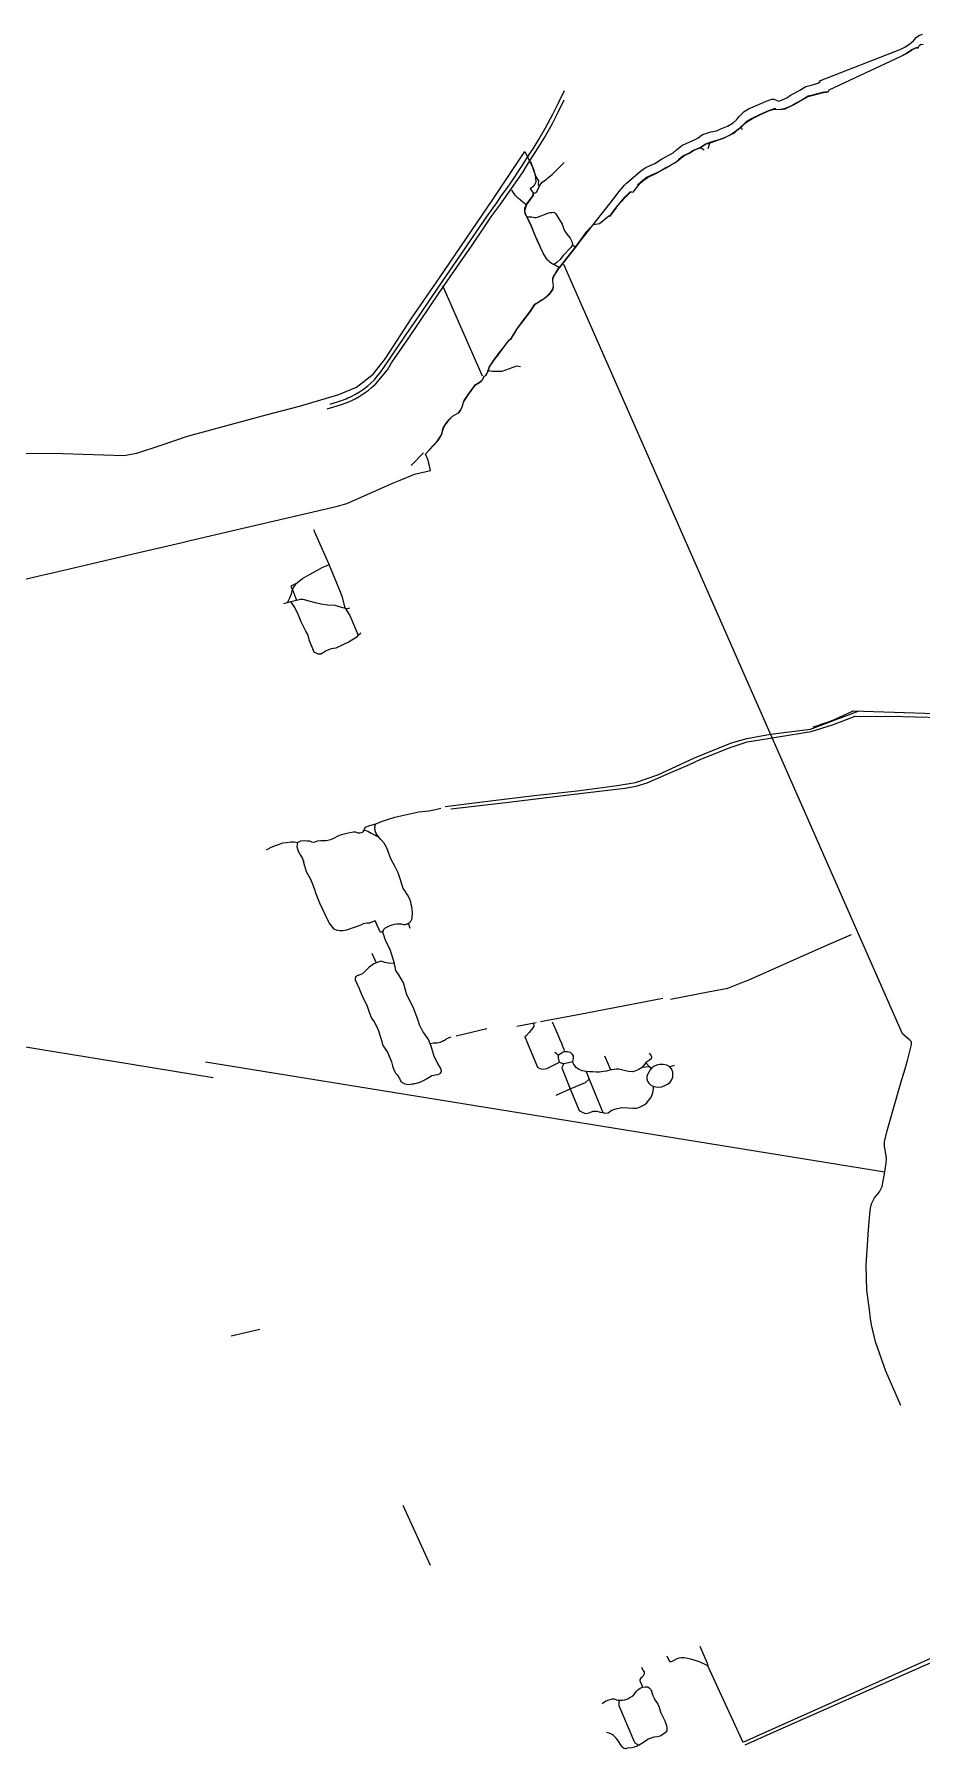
# Model space of a CAD drawing. Header units: inches. Extents: x 327545 to 344127, y 4677187 to 4689491.
# Drawn here: x 338285 to 340289, y 4685594 to 4689465 of the extents above; entities that cross this region are included whole.
import ezdxf

# ---------------------------------------------------------------- set-up
doc = ezdxf.new("R2010")
doc.units = ezdxf.units.IN
doc.header["$MEASUREMENT"] = 0
doc.layers.add('Trails', color=7, linetype='Continuous')

msp = doc.modelspace()

# ---------------------------------------------------------------- linework, layer by layer
at = {"layer": 'Trails'}
for p, q in [((339881.1699, 4689255.9305), (339881.221, 4689255.8113)), ((339881.221, 4689255.8113), (339883.5511, 4689250.3742)), ((339789.4929, 4689209.1685), (339798.4096, 4689203.9384)), ((339810.99, 4689220.5707), (339805.9737, 4689206.5447)), ((339507.142, 4688984.132), (339507.1514, 4688984.1449)), ((339207.0044, 4688897.9411), (339297.0264, 4688693.6537)), ((339163.8697, 4688519.9491), (339136.5176, 4688491.8149)), ((338868.1321, 4688210.826), (338877.6007, 4688187.5764)), ((338848.8736, 4688180.0599), (338857.3137, 4688182.2682)), ((338857.3137, 4688182.2682), (338864.5798, 4688184.1694)), ((338864.5798, 4688184.1694), (338877.6007, 4688187.5764)), ((339016.843, 4688108.1085), (339022.4485, 4688113.8366)), ((339062.4688, 4687653.3332), (339061.8954, 4687653.9864)), ((339134.3294, 4687446.0411), (339130.4058, 4687457.7941)), ((339073.6524, 4687431.5059), (339073.8322, 4687430.9549)), ((340062.8661, 4687402.7973), (340130.7546, 4687432.7814)), ((339047.8443, 4687390.4881), (339056.9795, 4687368.3667)), ((339979.9514, 4687366.1767), (340062.8661, 4687402.7973)), ((339897.1861, 4687329.622), (339979.9514, 4687366.1767)), ((339721.9726, 4687286.5989), (339807.3008, 4687303.1353)), ((339622.671, 4687271.9971), (339532.7406, 4687254.9238)), ((339704.9172, 4687287.6115), (339622.671, 4687271.9971)), ((339418.9928, 4687233.3827), (339375.2457, 4687224.6405)), ((339532.7406, 4687254.9238), (339428.0863, 4687235.0552)), ((338302.4372, 4687172.3226), (338161.0934, 4687195.3952)), ((339307.3126, 4687219.2357), (339237.9917, 4687202.5669)), ((338464.3877, 4687145.8862), (338302.4372, 4687172.3226)), ((338689.2003, 4687109.1884), (338464.3877, 4687145.8862)), ((339587.3618, 4687126.9326), (339574.0268, 4687158.0477)), ((338671.7401, 4687144.8774), (340205.9202, 4686896.3465)), ((339471.3881, 4687144.4478), (339480.4323, 4687140.1637)), ((339531.6934, 4687122.9109), (339538.5411, 4687105.8809)), ((339667.1603, 4687144.0776), (339658.482, 4687132.8593)), ((339658.482, 4687132.8593), (339673.98, 4687134.1396)), ((339673.98, 4687134.1396), (339678.21, 4687129.2244)), ((339729.9461, 4687136.4047), (339720.7121, 4687133.7059)), ((339463.7482, 4687069.9941), (339495.6674, 4687083.9876)), ((339538.5411, 4687105.8809), (339568.97, 4687030.2056)), ((338729.9136, 4686526.0936), (338794.6205, 4686541.3741)), ((339179.9184, 4686007.5972), (339118.5178, 4686143.0204)), ((339886.1476, 4685607.9345), (339806.6658, 4685781.2755))]:
    msp.add_line(p, q, dxfattribs=at)
for points in [[(338187.1792, 4688216.7047), (338296.1878, 4688242.3032), (338308.9112, 4688245.0633), (338325.9927, 4688249.212), (338415.5151, 4688269.8861), (338521.4809, 4688294.9554), (338616.4665, 4688317.1143), (338637.0379, 4688322.0091), (338740.1595, 4688346.2185), (338970.149, 4688399.9952), (338991.0511, 4688405.7499), (339096.6069, 4688452.105), (339111.5559, 4688458.3227), (339143.8351, 4688471.5519), (339180.2621, 4688480.3261), (339174.3748, 4688503.3963), (339168.7391, 4688517.287), (339176.3988, 4688525.452), (339196.2426, 4688547.2273), (339201.9576, 4688555.641), (339206.2439, 4688564.0813), (339207.1699, 4688568.7379), (339209.3395, 4688575.9082), (339211.1652, 4688579.7711), (339221.8808, 4688594.4026), (339229.91, 4688602.8534), (339236.7601, 4688606.3779), (339241.7131, 4688609.6482), (339245.1421, 4688612.6327), (339247.571, 4688615.9506), (339250.873, 4688621.9196), (339253.9528, 4688630.889), (339254.81, 4688634.6513), (339256.715, 4688638.4455), (339265.5558, 4688651.9972), (339281.9071, 4688673.746), (339290.955, 4688679.2061), (339294.5145, 4688682.2497), (339297.1463, 4688684.7888), (339301.5119, 4688692.938), (339305.2425, 4688694.8695), (339310.2961, 4688703.4685), (339313.5644, 4688714.5281), (339322.7051, 4688728.4716), (339333.6445, 4688741.9002), (339353.7821, 4688770.1348), (339358.5578, 4688774.9237), (339361.8513, 4688777.4988), (339375.779, 4688799.7027), (339405.4589, 4688839.0708), (339416.5552, 4688855.5962), (339436.5869, 4688868.3254), (339449.9621, 4688879.9861), (339456.8148, 4688889.5376), (339458.0584, 4688896.2845), (339456.3651, 4688908.4553), (339456.8942, 4688914.9112), (339458.6669, 4688919.0916), (339464.2408, 4688928.0885), (339469.6701, 4688935.9149), (339471.9085, 4688938.5819), (339508.0112, 4688984.3805), (339534.1525, 4689020.0461), (339548.2728, 4689035.4549), (339561.4582, 4689038.065), (339582.6513, 4689055.3688), (339585.6507, 4689054.5183), (339599.0276, 4689072.4093), (339603.1929, 4689078.209), (339619.3855, 4689096.7828), (339631.4711, 4689108.8743), (339634.3445, 4689109.4299), (339637.4719, 4689108.5409), (339653.8687, 4689128.627), (339659.2773, 4689134.1463), (339669.6908, 4689141.6975), (339693.2238, 4689153.4044), (339710.9446, 4689162.7982), (339722.0299, 4689169.4082), (339733.3974, 4689175.3784), (339744.5287, 4689184.9072), (339752.9767, 4689191.4519), (339764.6514, 4689196.8428), (339774.2757, 4689202.7959), (339782.5174, 4689206.6642), (339789.3906, 4689208.8584), (339789.9258, 4689209.2042), (339801.3241, 4689217.0888), (339811.3646, 4689220.2629), (339832.7685, 4689227.2849), (339842.0867, 4689230.4785), (339861.1065, 4689240.0018), (339863.329, 4689241.4623), (339867.9185, 4689244.2894), (339875.5914, 4689250.5732), (339883.2975, 4689256.9563), (339894.4242, 4689267.7819), (339906.8464, 4689274.7669), (339922.231, 4689282.5394), (339943.6331, 4689291.9881), (339956.059, 4689296.3172), (339960.0278, 4689296.2775), (339971.4975, 4689295.0472), (339981.1019, 4689297.1507), (339993.314, 4689302.6508), (340001.3425, 4689306.5169), (340033.1191, 4689324.8261), (340063.9829, 4689333.1614), (340077.9397, 4689335.1088), (340080.2312, 4689339.3378), (340243.0519, 4689415.4119), (340254.9425, 4689421.8585), (340267.4203, 4689430.0077), (340274.6183, 4689433.6516), (340281.0377, 4689434.4985), (340284.7419, 4689440.7427), (340287.8348, 4689442.9654), (340292.8911, 4689442.3831)], [(338190.7121, 4688519.4185), (338349.9563, 4688518.378), (338487.3435, 4688514.2163), (338516.4862, 4688519.4185), (338571.6492, 4688537.1059), (338630.9756, 4688557.9147), (338808.9544, 4688605.7748), (338883.8929, 4688625.5432), (338973.2774, 4688651.9986), (339012.8283, 4688668.6456), (339050.2975, 4688697.7778), (339078.3995, 4688733.1527), (339137.7257, 4688824.7113), (339200.1745, 4688915.2294), (339320.9087, 4689092.1038), (339392.9428, 4689200.8364), (339412.4259, 4689160.9364), (339414.2948, 4689155.1044), (339417.4204, 4689142.0657), (339417.9461, 4689131.2389), (339413.1961, 4689122.231), (339405.3778, 4689116.1339), (339407.7537, 4689112.4774), (339412.2742, 4689105.5203), (339411.259, 4689100.447), (339405.1683, 4689091.8224), (339396.9621, 4689080.9323), (339392.4793, 4689065.4414), (339395.4674, 4689056.3607), (339400.5077, 4689046.9548), (339407.7061, 4689030.943), (339414.3044, 4689014.2012), (339420.9027, 4688999.9563), (339428.1524, 4688983.1219), (339436.0529, 4688967.1437), (339441.5611, 4688958.6927), (339452.6431, 4688948.4745), (339459.8772, 4688944.5918), (339471.4068, 4688938.8941), (339593.7677, 4689094.3111), (339606.3613, 4689110.2881), (339617.9863, 4689124.3285), (339622.4464, 4689128.9419), (339647.9114, 4689150.8803), (339654.4213, 4689156.027), (339664.5931, 4689163.2892), (339675.7336, 4689168.6149), (339686.3898, 4689173.4564), (339701.8897, 4689183.1394), (339717.874, 4689192.3383), (339728.0458, 4689197.6639), (339735.7958, 4689204.4421), (339743.5457, 4689210.736), (339747.4207, 4689213.6409), (339759.0456, 4689218.9666), (339777.4517, 4689227.1972), (339784.233, 4689231.0704), (339788.1079, 4689233.9753), (339795.8579, 4689239.3009), (339801.6703, 4689241.2375), (339812.8109, 4689244.6266), (339825.8889, 4689247.0473), (339836.0607, 4689251.4047), (339850.5919, 4689257.6987), (339863.1855, 4689264.9609), (339870.9355, 4689272.2232), (339876.748, 4689279.4854), (339882.5604, 4689284.8111), (339888.3729, 4689290.6209), (339899.9978, 4689297.399), (339917.4352, 4689305.1455), (339938.2632, 4689314.3443), (339950.8569, 4689318.7017), (339955.2162, 4689318.7017), (339966.8411, 4689314.3443), (339974.1067, 4689317.2492), (339984.7629, 4689321.6066), (339993.2995, 4689327.3164), (340001.9343, 4689332.3759), (340014.1422, 4689339.2211), (340027.8387, 4689346.9591), (340037.3668, 4689349.6376), (340047.7881, 4689352.6138), (340054.9341, 4689354.3995), (340058.5071, 4689357.078), (340060.5914, 4689360.6494), (340241.8836, 4689431.3511), (340251.0394, 4689436.1448), (340263.465, 4689444.4248), (340271.0948, 4689450.5258), (340276.7627, 4689457.4985), (340282.8665, 4689462.0743), (340291.3683, 4689465.1248)], [(340280.5932, 4689435.1347), (340274.5393, 4689433.8929), (340267.3231, 4689430.2878), (340254.8975, 4689422.0078), (340245.7417, 4689417.2141)], [(338946.5745, 4688619.0599), (338976.489, 4688628.7628), (338991.4644, 4688633.9328), (338997.4017, 4688636.2982), (339003.4766, 4688638.9652), (339010.1652, 4688642.3519), (339018.6108, 4688646.9662), (339027.934, 4688652.9531), (339039.2589, 4688661.0632), (339046.0301, 4688666.6216), (339056.4018, 4688676.1466), (339063.6514, 4688684.19), (339082.5801, 4688707.286), (339091.9728, 4688723.0949), (339130.7343, 4688779.8481), (339151.3057, 4688809.7461), (339180.873, 4688853.4686), (339212.6892, 4688900.2338), (339244.5715, 4688946.7344), (339272.2206, 4688986.885), (339303.1107, 4689032.658), (339318.7873, 4689055.4122), (339327.254, 4689067.1862), (339336.3821, 4689079.4894), (339387.3807, 4689152.3822), (339401.6682, 4689174.6734), (339423.1657, 4689208.5402), (339438.4454, 4689233.1465), (339455.1318, 4689264.0631), (339467.9465, 4689289.6351), (339482.0418, 4689316.955)], [(338953, 4688630.3233), (338978.9292, 4688638.3138), (338989.195, 4688642.2296), (338993.4284, 4688644.2405), (338997.9792, 4688645.775), (339002.2655, 4688647.7859), (339010.3617, 4688652.2309), (339019.4105, 4688657.5226), (339028.7768, 4688664.0842), (339038.6193, 4688671.6513), (339045.4985, 4688677.2605), (339053.1714, 4688685.0922), (339058.2514, 4688690.8072), (339067.5648, 4688702.6606), (339084.2865, 4688727.0023), (339095.0815, 4688742.7715), (339133.552, 4688799.3924), (339154.1895, 4688829.6608), (339183.8758, 4688873.2642), (339216.1551, 4688920.3602), (339247.5876, 4688966.4507), (339274.681, 4689006.4028), (339306.1136, 4689051.8584), (339321.3007, 4689073.3955), (339329.5557, 4689084.7726), (339338.922, 4689098.5839), (339358.1837, 4689125.2539), (339389.2987, 4689171.7678), (339402.8454, 4689193.3578), (339411.7355, 4689206.7457), (339425.5249, 4689228.847), (339439.8992, 4689254.0004), (339456.0049, 4689285.0181), (339468.8196, 4689310.5901), (339482.9149, 4689337.91)], [(340077.6102, 4689335.5305), (340070.2951, 4689334.1109), (340064.2107, 4689333.3236), (340060.1941, 4689332.4976), (340053.048, 4689330.7119), (340042.6268, 4689327.7358), (340033.0987, 4689325.0572), (340019.4021, 4689317.3192), (340007.1943, 4689310.4741), (339998.5595, 4689305.4146), (339990.0733, 4689301.4084), (339980.8658, 4689297.4925), (339971.6582, 4689295.4817), (339971.2388, 4689295.5311)], [(339960.2143, 4689296.7998), (339956.1169, 4689296.7998), (339943.5232, 4689292.4425), (339922.6952, 4689283.2436), (339905.8037, 4689274.754), (339894.0298, 4689268.0733), (339888.6719, 4689262.7816), (339883.0495, 4689257.2915), (339881.221, 4689255.8113)], [(339881.221, 4689255.8113), (339876.1042, 4689251.6691), (339868.5636, 4689245.2529), (339855.599, 4689236.7201), (339841.9729, 4689230.5685), (339831.1249, 4689226.9967), (339818.0708, 4689222.7247), (339810.99, 4689220.5707)], [(339789.4929, 4689209.1685), (339782.4415, 4689206.8221), (339773.7764, 4689202.9857), (339764.3056, 4689197.0647), (339752.6806, 4689191.7391), (339748.8057, 4689188.8342), (339741.0557, 4689182.5402), (339733.3058, 4689175.7621), (339723.2826, 4689170.5142)], [(339810.99, 4689220.5707), (339806.9303, 4689219.3357), (339801.1178, 4689217.3991), (339793.3679, 4689212.0734), (339789.4929, 4689209.1685)], [(339471.4068, 4688938.8941), (339458.5669, 4688945.2393), (339455.8273, 4688946.7063), (339452.6431, 4688948.4745), (339449.3713, 4688950.9036), (339445.1631, 4688954.7947), (339441.8082, 4688958.8164), (339436.3578, 4688967.2196), (339435.183, 4688969.4315), (339429.4362, 4688981.1896), (339428.1874, 4688983.9836), (339425.1394, 4688990.6511), (339420.9027, 4688999.9563), (339414.5705, 4689014.3163), (339410.1652, 4689025.5346), (339407.9956, 4689030.9321), (339404.6751, 4689038.83), (339400.5077, 4689046.9548), (339395.7586, 4689056.4909), (339394.0653, 4689060.3406), (339393.5437, 4689061.9976), (339393.1865, 4689065.252), (339392.9869, 4689072.5439), (339395.6584, 4689079.3313), (339397.5549, 4689082.1832), (339405.1683, 4689091.8224), (339411.259, 4689100.447), (339412.0891, 4689105.1282), (339419.0741, 4689108.8985), (339420.9394, 4689110.5654), (339423.7705, 4689117.9936), (339425.0769, 4689121.7863), (339423.5193, 4689124.1558), (339423.6384, 4689126.3456), (339424.2998, 4689134.1508), (339418.8759, 4689143.279), (339414.2948, 4689155.1044), (339411.2256, 4689164.6823), (339406.569, 4689176.9061)], [(339441.771, 4689138.1194), (339444.5456, 4689140.1025), (339454.8573, 4689148.191), (339482.1888, 4689175.3109)], [(339713.044, 4689164.6297), (339711.9535, 4689164.0021), (339705.074, 4689160.1031), (339691.1872, 4689152.5132), (339680.5377, 4689147.8168), (339669.5575, 4689142.3929), (339659.1726, 4689134.7199), (339647.8532, 4689124.6109)], [(339425.0769, 4689121.7863), (339431.5005, 4689130.7785), (339441.771, 4689138.1194)], [(339396.3578, 4689080.3831), (339388.3156, 4689085.9782), (339377.8524, 4689095.4043), (339370.9059, 4689102.1707), (339363.868, 4689113.3361)], [(339582.4295, 4689055.8354), (339582.4772, 4689055.874), (339584.9378, 4689055.1596), (339586.3666, 4689056.7471), (339590.1766, 4689061.7477), (339598.1198, 4689072.0136), (339602.9485, 4689078.8927), (339619.3527, 4689097.7443), (339628.7454, 4689107.0709), (339631.259, 4689109.2537), (339633.7564, 4689109.7424)], [(339397.727, 4689052.6762), (339403.2812, 4689053.124), (339406.1037, 4689052.9476), (339408.8555, 4689052.8172), (339415.0949, 4689051.5904), (339418.4068, 4689051.3998), (339421.4784, 4689052.1533), (339445.2554, 4689061.3753), (339449.9584, 4689062.6711), (339454.0841, 4689062.9797), (339457.0228, 4689063.1473), (339460.1036, 4689062.378), (339462.0095, 4689060.8195), (339464.0872, 4689058.5436), (339471.4262, 4689046.0962), (339477.0445, 4689036.0689), (339480.1688, 4689027.483), (339482.5767, 4689021.4667), (339488.9975, 4689012.8432), (339495.0435, 4689004.6478), (339500.0335, 4688995.5963), (339501.0367, 4688989.981), (339496.823, 4688983.7641), (339479.5669, 4688965.7149), (339471.7415, 4688956.0887), (339465.3206, 4688950.0724), (339458.5669, 4688945.2393)], [(339507.1514, 4688984.1449), (339533.0541, 4689019.8849), (339548.0031, 4689036.0774), (339548.0316, 4689036.0827)], [(339479.3607, 4688948.6778), (339485.843, 4688956.9064), (339493.7012, 4688966.8018), (339499.575, 4688974.4483), (339507.1685, 4688984.132), (339507.1514, 4688984.1449)], [(339507.1514, 4688984.1449), (339503.5398, 4688986.8714), (339501.0367, 4688989.981)], [(339425.6201, 4688862.0339), (339425.8275, 4688862.1599), (339436.3919, 4688868.5327), (339443.4034, 4688874.7504), (339450.9536, 4688882.2779), (339456.4558, 4688889.916), (339457.6861, 4688896.266), (339455.9002, 4688908.2913), (339456.3367, 4688914.8398), (339457.6742, 4688918.2847), (339460.5317, 4688922.8884), (339463.548, 4688927.9684), (339469.0725, 4688935.9231), (339473.7292, 4688941.8498), (339479.3607, 4688948.6778)], [(339425.6201, 4688862.0339), (339425.8275, 4688862.1599), (339436.3919, 4688868.5327), (339443.4034, 4688874.7504), (339450.9536, 4688882.2779), (339456.4558, 4688889.916), (339457.6861, 4688896.266), (339455.9002, 4688908.2913), (339456.3367, 4688914.8398), (339457.6742, 4688918.2847), (339460.5317, 4688922.8884), (339463.548, 4688927.9684), (339469.0725, 4688935.9231), (339473.7292, 4688941.8498), (339479.3607, 4688948.6778)], [(340262.4164, 4687193.7835), (340245.9467, 4687208.2589), (339481.331, 4688945.4213)], [(339301.2094, 4688693.152), (339301.2528, 4688693.2338), (339305.0128, 4688695.0252), (339309.8944, 4688703.3993), (339311.7597, 4688709.7493), (339313.3859, 4688714.7743), (339315.9711, 4688719.081), (339322.268, 4688728.764), (339327.596, 4688735.5421), (339333.1116, 4688742.9281), (339345.5178, 4688758.7813), (339353.7873, 4688769.8637), (339358.4323, 4688775.2338), (339362.9948, 4688779.9443), (339375.5489, 4688799.9342), (339389.0975, 4688818.7909), (339391.9418, 4688822.5612), (339404.1268, 4688838.6663), (339410.4237, 4688847.381), (339415.935, 4688855.9938), (339419.1185, 4688858.0837), (339419.2687, 4688858.175)], [(339301.2094, 4688693.152), (339301.2528, 4688693.2338), (339305.0128, 4688695.0252), (339309.8944, 4688703.3993), (339311.7597, 4688709.7493), (339313.3859, 4688714.7743), (339315.9711, 4688719.081), (339322.268, 4688728.764), (339327.596, 4688735.5421), (339333.1116, 4688742.9281), (339345.5178, 4688758.7813), (339353.7873, 4688769.8637), (339358.4323, 4688775.2338), (339362.9948, 4688779.9443), (339375.5489, 4688799.9342), (339389.0975, 4688818.7909), (339391.9418, 4688822.5612), (339404.1268, 4688838.6663), (339410.4237, 4688847.381), (339415.935, 4688855.9938), (339419.1185, 4688858.0837), (339419.2687, 4688858.175)], [(339383.5497, 4688714.1926), (339374.5539, 4688715.9124), (339341.383, 4688703.8519), (339319.2056, 4688703.8519), (339308.0023, 4688705.8057)], [(339236.3675, 4688606.4228), (339236.7105, 4688606.6012), (339241.5043, 4688609.7162), (339245.0052, 4688612.8322), (339247.4284, 4688616.1431), (339250.6011, 4688621.9207), (339253.8635, 4688631.4677), (339254.5699, 4688634.7001), (339256.3558, 4688638.391), (339265.5236, 4688652.7182), (339271.5165, 4688660.6954), (339275.4059, 4688665.8548), (339278.3824, 4688670.1807), (339281.5579, 4688674.1165), (339286.6771, 4688677.2451), (339290.8443, 4688679.547), (339294.3765, 4688682.4045), (339296.7975, 4688684.8255), (339297.1541, 4688685.4985)], [(339236.3675, 4688606.4228), (339236.7105, 4688606.6012), (339241.5043, 4688609.7162), (339245.0052, 4688612.8322), (339247.4284, 4688616.1431), (339250.6011, 4688621.9207), (339253.8635, 4688631.4677), (339254.5699, 4688634.7001), (339256.3558, 4688638.391), (339265.5236, 4688652.7182), (339271.5165, 4688660.6954), (339275.4059, 4688665.8548), (339278.3824, 4688670.1807), (339281.5579, 4688674.1165), (339286.6771, 4688677.2451), (339290.8443, 4688679.547), (339294.3765, 4688682.4045), (339296.7975, 4688684.8255), (339297.1541, 4688685.4985)], [(339176.2218, 4688525.7163), (339195.8469, 4688547.2074), (339201.7854, 4688555.9599), (339205.9591, 4688564.2208), (339207.1829, 4688570.2474), (339208.9249, 4688575.7723), (339210.7945, 4688579.7724), (339213.1757, 4688583.1856), (339221.5498, 4688594.4568), (339229.8231, 4688603.0073)], [(338950.955, 4688267.5654), (338917.9181, 4688342.449), (338917.3267, 4688347.1803)], [(338876.692, 4688224.9961), (338890.9795, 4688236.5055), (338906.6814, 4688245.4586), (338924.4236, 4688254.9211), (338935.0689, 4688260.8352), (338950.955, 4688267.5654)], [(338987.3035, 4688169.685), (338981.1984, 4688194.0064), (338967.0047, 4688229.4907), (338953.4024, 4688262.018), (338950.955, 4688267.5654)], [(338857.3137, 4688182.2682), (338862.0076, 4688192.8491), (338865.9763, 4688201.9773), (338867.5638, 4688209.121), (338868.1321, 4688210.826)], [(338876.692, 4688224.9961), (338864.7857, 4688219.0429), (338868.1321, 4688210.826)], [(338868.1321, 4688210.826), (338869.5482, 4688215.0742), (338873.517, 4688219.4398), (338876.692, 4688224.9961)], [(339016.843, 4688108.1085), (339012.0028, 4688103.1624), (338996.4033, 4688093.0281), (338966.244, 4688078.996), (338955.8443, 4688077.6967), (338944.4047, 4688073.0193), (338932.7032, 4688065.6716), (338926.1978, 4688065.6716), (338917.3267, 4688069.8114), (338912.5955, 4688081.0481), (338906.6814, 4688095.8332), (338903.133, 4688110.0269), (338898.4018, 4688117.1238), (338887.7565, 4688138.4144), (338881.8424, 4688153.7909), (338873.5628, 4688170.9416), (338864.5798, 4688184.1694)], [(338877.6007, 4688187.5764), (338886.6862, 4688189.9536), (338891.886, 4688189.9536), (338905.4056, 4688186.0558), (338919.4453, 4688181.8981), (338936.8648, 4688178.2602), (338948.3045, 4688176.9609), (338963.9041, 4688176.1814), (338975.8638, 4688172.5434), (338987.3035, 4688169.685)], [(338987.3035, 4688169.685), (338993.2833, 4688168.6456), (338997.7167, 4688170.0126)], [(338987.3035, 4688169.685), (338997.7578, 4688152.6081), (339016.843, 4688108.1085)], [(339213.06, 4687721.2568), (339321.8349, 4687735.0646), (339414.2259, 4687746.2857), (339510.8943, 4687756.6394), (339601.4622, 4687768.7108), (339642.6582, 4687775.5744), (339693.2659, 4687792.7235), (339776.0742, 4687831.5261), (339860.0055, 4687865.2597), (339894.7782, 4687874.8189), (339948.0187, 4687884.5242), (340038.0215, 4687896.3935), (340145.6585, 4687936.8507)], [(339225.6713, 4687715.8788), (339337.5109, 4687728.936), (339431.0148, 4687740.4851), (339523.3282, 4687751.3595), (339619.2133, 4687762.8292), (339644.6531, 4687767.5917), (339669.1403, 4687774.9339), (339707.3198, 4687791.1662), (339764.8271, 4687816.5662), (339788.9571, 4687827.5464), (339854.2564, 4687854.3223), (339895.4257, 4687867.3399), (339942.9449, 4687874.9599), (339965.17, 4687878.7699), (340039.336, 4687891.1433), (340090.2652, 4687906.9216), (340138.8428, 4687925.125), (340246.8883, 4687924.4397), (340332.4551, 4687922.3353)], [(340044.5319, 4687901.6476), (340054.5861, 4687904.4257), (340067.0877, 4687908.5929), (340078.7294, 4687912.4955), (340088.982, 4687916.6627), (340102.0789, 4687922.4174), (340134.7822, 4687937.4174), (340319.7666, 4687931.725)], [(339030.017, 4687668.1208), (339031.5329, 4687672.4142), (339033.3013, 4687674.6871), (339036.8383, 4687676.2025), (339043.1543, 4687678.4754), (339056.2916, 4687682.5162), (339069.1763, 4687687.3147), (339084.84, 4687692.6183), (339094.9456, 4687695.6489), (339099.7337, 4687697.6641)], [(339099.7337, 4687697.6641), (339153.854, 4687709.3789), (339175.9525, 4687711.5875), (339191.5219, 4687714.499), (339203.6761, 4687717.5108)], [(338879.8434, 4687640.3664), (338887.4528, 4687643.8794), (338895.3374, 4687644.8319), (338901.6756, 4687644.1284), (338906.9811, 4687643.6234), (338911.0233, 4687641.3504), (338914.8129, 4687641.0978), (338919.3605, 4687641.8555), (338924.9179, 4687644.144), (338932.3791, 4687644.3557), (338943.9679, 4687644.5673), (338955.0804, 4687647.319), (338963.0179, 4687650.9703), (338971.4317, 4687655.3094), (338979.0517, 4687658.2199), (338991.3813, 4687661.3949), (338998.1547, 4687662.9295), (339005.9334, 4687664.1465), (339010.311, 4687664.5851), (339015.8691, 4687662.3121), (339020.4167, 4687661.807), (339024.4589, 4687662.8173), (339027.7432, 4687664.5851), (339030.017, 4687668.1208)], [(339062.4688, 4687653.3332), (339058.12, 4687654.7168), (339054.3893, 4687656.5424), (339051.3731, 4687658.2093), (339045.7374, 4687660.6699), (339042.5624, 4687662.4955), (339038.673, 4687664.7974), (339034.7043, 4687666.5437), (339030.017, 4687668.1208)], [(339056.2916, 4687682.5162), (339054.339, 4687679.0233), (339053.961, 4687676.6507), (339053.7913, 4687674.2541), (339053.831, 4687671.8518), (339054.08, 4687669.4622), (339054.5363, 4687667.1033), (339055.1964, 4687664.7932), (339056.0554, 4687662.5494), (339056.9386, 4687660.704), (339058.1474, 4687658.6276), (339059.5325, 4687656.6645), (339061.0834, 4687654.8295), (339061.8954, 4687653.9864)], [(339072.6367, 4687439.4394), (339072.8383, 4687440.3982), (339073.1227, 4687441.3358), (339073.4877, 4687442.245), (339073.9306, 4687443.1189), (339074.448, 4687443.9509), (339075.0359, 4687444.7347), (339075.6899, 4687445.4642), (339076.405, 4687446.134), (339077.1758, 4687446.7389), (339077.9963, 4687447.2743), (339084.073, 4687450.4779), (339088.7851, 4687452.5631), (339093.6609, 4687454.2295), (339098.6635, 4687455.4647), (339103.7546, 4687456.2592), (339108.8957, 4687456.607), (339114.0475, 4687456.5053), (339118.6284, 4687455.4259), (339120.1517, 4687455.2623), (339121.6835, 4687455.232), (339123.2121, 4687455.3354), (339124.7259, 4687455.5717), (339126.2133, 4687455.9389), (339127.6631, 4687456.4344), (339129.0641, 4687457.0544), (339130.4058, 4687457.7941), (339131.6779, 4687458.648), (339132.8708, 4687459.6095), (339133.9753, 4687460.6712), (339134.9831, 4687461.8252), (339135.8865, 4687463.0627), (339136.6785, 4687464.3741), (339137.3533, 4687465.7497), (339137.9056, 4687467.1787), (339138.3313, 4687468.6505), (339138.5115, 4687469.4813), (339139.588, 4687481.7334), (339138.6884, 4687489.4592), (339137.5771, 4687494.8567), (339136.6776, 4687500.1484), (339135.1959, 4687505.9428), (339133.3967, 4687511.2609), (339130.8004, 4687516.6694), (339128.2126, 4687521.8273), (339125.1851, 4687526.74), (339124.5841, 4687527.6112), (339123.5204, 4687529.2944), (339118.5112, 4687536.5404), (339111.3145, 4687558.0246), (339106.7637, 4687571.3596), (339098.6145, 4687588.293), (339090.4124, 4687603.3743), (339081.2049, 4687628.4039), (339075.0666, 4687638.6698), (339067.8037, 4687647.2555), (339062.4688, 4687653.3332)], [(338809.1999, 4687623.6629), (338820.1399, 4687629.455), (338832.4521, 4687634.5315), (338839.2734, 4687636.5519), (338846.1912, 4687639.3524), (338854.4856, 4687640.4927), (338864.2752, 4687641.604), (338872.054, 4687641.9215), (338879.8434, 4687640.3664)], [(338879.8434, 4687640.3664), (338878.7189, 4687636.0669), (338878.4543, 4687630.9737), (338879.4143, 4687625.9741), (338881.4309, 4687620.6549), (338884.0767, 4687615.4294), (338887.3178, 4687610.4684), (338890.8897, 4687603.7877), (338892.6757, 4687598.8267), (338893.6017, 4687596.8424)], [(339072.6367, 4687439.4394), (339070.3806, 4687438.3383), (339066.706, 4687437.0919), (339054.8021, 4687463.616), (339045.0164, 4687459.3084), (339042.2383, 4687458.3559), (339036.7473, 4687458.3765), (339028.2683, 4687456.9271), (339022.7995, 4687453.5699), (338989.9301, 4687442.2427), (338981.7544, 4687440.5758), (338975.3449, 4687440.4568), (338971.654, 4687441.1711), (338967.6455, 4687441.9252), (338962.0892, 4687444.2668), (338951.3736, 4687458.5146), (338942.3248, 4687477.525), (338929.8629, 4687503.2822), (338921.1846, 4687525.6032), (338918.7372, 4687533.3422), (338913.6439, 4687547.8943), (338909.2783, 4687558.4777), (338900.2825, 4687574.2204), (338893.2243, 4687597.616)], [(339072.6367, 4687439.4394), (339072.3319, 4687438.5357), (339072.2207, 4687437.5638), (339072.3618, 4687436.2312), (339073.6524, 4687431.5059)], [(339073.6524, 4687431.5059), (339075.3499, 4687426.9112), (339075.4134, 4687426.7605), (339079.388, 4687416.7056), (339088.4844, 4687399.0606), (339098.1327, 4687367.8999)], [(339144.0902, 4687095.967), (339151.0972, 4687097.7342), (339157.9235, 4687100.1055), (339164.5171, 4687103.0627), (339170.828, 4687106.5833), (339176.808, 4687110.6405), (339182.8657, 4687113.8421), (339190.274, 4687115.4296), (339197.0878, 4687116.695), (339202.3787, 4687119.1865), (339204.4424, 4687123.4727), (339203.8604, 4687128.7644), (339196.0645, 4687142.3766), (339188.3557, 4687157.1278), (339182.7995, 4687175.3312), (339181.6353, 4687180.3053), (339175.3911, 4687195.5189), (339167.189, 4687207.1341), (339162.9557, 4687213.5106), (339155.4151, 4687228.7242), (339151.7109, 4687240.4982), (339140.9551, 4687268.3081), (339126.3108, 4687296.3254), (339119.0348, 4687323.0483), (339108.1868, 4687341.7015), (339101.8368, 4687350.9619), (339099.8524, 4687359.2963), (339098.1327, 4687367.8999), (339087.8493, 4687367.3635), (339077.1214, 4687368.9933), (339068.1784, 4687371.9567), (339061.9342, 4687370.3692), (339051.7213, 4687366.2416), (339040.76, 4687358.3095), (339031.9833, 4687348.5674), (339026.6035, 4687343.2878), (339022.8568, 4687341.9461), (339018.3485, 4687340.3773), (339017.0255, 4687340.1657), (339015.8085, 4687339.9011), (339014.168, 4687339.2132), (339012.6864, 4687338.4194), (339011.4693, 4687337.3611), (339010.5697, 4687335.6148), (339009.5643, 4687333.0219), (339010.0934, 4687329.7411), (339019.2357, 4687310.8542), (339021.0613, 4687304.8217), (339027.8082, 4687288.391), (339036.5395, 4687273.2304), (339041.5401, 4687257.3553), (339047.017, 4687243.5441), (339052.4145, 4687235.5272), (339058.3677, 4687225.2878), (339062.6539, 4687214.969), (339069.9564, 4687190.9183), (339071.9114, 4687184.0404), (339074.8777, 4687178.6946), (339083.3708, 4687165.5977), (339092.1021, 4687145.0395), (339093.8483, 4687135.5938), (339096.1748, 4687129.0788), (339097.0167, 4687127.0928), (339097.663, 4687125.7715), (339099.1844, 4687122.4642), (339101.1357, 4687119.653), (339102.5248, 4687117.7348), (339103.7485, 4687116.5441), (339104.7076, 4687115.5189), (339106.4605, 4687113.4353), (339108.1472, 4687110.6571), (339109.3047, 4687108.4413), (339110.4623, 4687105.9608), (339111.4214, 4687104.0756), (339113.3251, 4687100.7776), (339114.5633, 4687099.5446), (339116.2501, 4687098.2217), (339117.8309, 4687097.2659), (339122.3553, 4687095.0434), (339126.086, 4687094.2496), (339130.3722, 4687094.0115), (339134.5791, 4687094.1703), (339138.2624, 4687095.147), (339142.2685, 4687095.6291), (339144.0902, 4687095.967)], [(339807.3008, 4687303.1353), (339851.6186, 4687311.0729), (339892.6291, 4687327.6093), (339897.1861, 4687329.622)], [(339412.5419, 4687232.0936), (339413.3149, 4687224.8934), (339411.4109, 4687222.0373), (339402.8427, 4687211.5651), (339395.7026, 4687203.473), (339392.8465, 4687201.0929), (339421.4071, 4687132.5476), (339427.1192, 4687130.1675), (339434.7354, 4687128.2635), (339442.3515, 4687130.1675), (339471.3881, 4687144.4478)], [(339482.7983, 4687168.2077), (339481.7399, 4687172.441), (339479.1999, 4687179.2144), (339476.4483, 4687185.9877), (339471.7916, 4687196.3594), (339466.4999, 4687209.0594), (339455.2816, 4687234.4595)], [(339225.7007, 4687200.4045), (339221.7319, 4687199.1477), (339219.7265, 4687198.2755), (339216.4724, 4687197.0888), (339215.9636, 4687196.5723), (339215.4377, 4687196.0732), (339214.8953, 4687195.5921), (339214.337, 4687195.1296), (339213.7633, 4687194.6862), (339213.1751, 4687194.2624), (339212.5729, 4687193.8586), (339211.9574, 4687193.4754), (339211.3293, 4687193.1132), (339210.6894, 4687192.7724), (339210.0384, 4687192.4533), (339209.3769, 4687192.1564), (339208.7059, 4687191.882), (339208.0259, 4687191.6303), (339207.3379, 4687191.4017), (339206.6425, 4687191.1965), (339201.8881, 4687188.8951), (339194.3475, 4687186.9768), (339186.6745, 4687187.043), (339179.5979, 4687185.2693)], [(340173.9412, 4686565.159), (340171.2495, 4686585.3376), (340165.1452, 4686629.575), (340163.6191, 4686686.0159), (340168.9604, 4686766.1009), (340172.0126, 4686801.1857), (340173.5386, 4686814.9146), (340175.8278, 4686824.0671), (340182.6951, 4686837.796), (340194.1407, 4686851.5249), (340200.245, 4686863.7283), (340205.9202, 4686896.3465), (340209.4015, 4686916.3556), (340210.1873, 4686926.9919), (340208.6613, 4686936.9072), (340205.6091, 4686953.6869), (340205.6091, 4686964.3649), (340210.9503, 4686987.2463), (340243.761, 4687103.1789), (340249.8653, 4687121.4841), (340257.4957, 4687148.1791), (340263.4481, 4687172.351), (340266.5401, 4687183.9687), (340266.5401, 4687190.1506), (340262.4256, 4687193.794)], [(339460.7849, 4687166.5143), (339463.5366, 4687164.186), (339466.9233, 4687161.8577), (339469.2516, 4687160.5877)], [(339471.3881, 4687144.4478), (339469.4633, 4687149.581), (339468.8283, 4687154.661), (339469.2516, 4687160.5877)], [(339469.2516, 4687160.5877), (339472.8499, 4687163.1277), (339479.1999, 4687167.1493), (339482.7983, 4687168.2077)], [(339482.7983, 4687168.2077), (339489.36, 4687168.2077), (339495.2866, 4687166.5143), (339499.3083, 4687163.3393), (339502.06, 4687158.471), (339502.06, 4687153.6026), (339501.6367, 4687148.7343), (339500.3667, 4687145.136)], [(339673.722, 4687164.821), (339677.7437, 4687160.1643), (339678.802, 4687156.1427), (339678.5903, 4687151.6976), (339673.722, 4687148.0993), (339667.1603, 4687144.0776)], [(339480.4323, 4687140.1637), (339476.6242, 4687131.1195), (339495.6674, 4687083.9876)], [(339500.3667, 4687145.136), (339494.6516, 4687143.6543), (339488.3016, 4687141.961), (339480.4323, 4687140.1637)], [(339531.6934, 4687122.9109), (339522.5917, 4687124.8159), (339516.03, 4687127.7793), (339509.4683, 4687131.5893), (339503.965, 4687138.786), (339500.3667, 4687145.136)], [(339587.3618, 4687126.9326), (339577.6251, 4687123.5459), (339570.4285, 4687122.9109), (339561.7501, 4687121.8526), (339553.9184, 4687121.8526), (339546.9334, 4687122.4876), (339538.8901, 4687122.4876), (339531.6934, 4687122.9109)], [(339568.97, 4687030.2056), (339573.7301, 4687028.7775), (339580.8702, 4687029.7296), (339588.0104, 4687034.9657), (339596.1025, 4687038.2977), (339601.8146, 4687039.2497), (339611.8108, 4687041.6298), (339625.4619, 4687040.7841), (339637.3153, 4687040.1491), (339644.9353, 4687040.1491), (339650.862, 4687041.8424), (339656.7886, 4687044.5941), (339664.4086, 4687048.6158), (339668.642, 4687052.4258), (339672.6637, 4687057.5058), (339677.1087, 4687063.0091), (339680.072, 4687068.3008), (339681.7653, 4687075.0742), (339683.4587, 4687085.0225), (339683.4587, 4687089.0442), (339694.4654, 4687087.7742), (339702.0854, 4687088.6209), (339710.9754, 4687092.0075), (339716.6904, 4687094.9709), (339720.9238, 4687099.2042), (339724.5221, 4687103.6492), (339727.0621, 4687109.9992), (339727.4854, 4687115.2909), (339727.4854, 4687121.8526), (339724.3104, 4687129.4726), (339720.7121, 4687133.7059)], [(339658.482, 4687132.8593), (339649.1686, 4687126.9326), (339641.7603, 4687123.9693), (339636.4686, 4687122.2759), (339626.9436, 4687123.1226), (339620.1702, 4687124.6043), (339614.6669, 4687126.2976), (339605.1419, 4687128.4143), (339599.2152, 4687128.6259), (339589.9018, 4687127.1443), (339587.3618, 4687126.9326)], [(339667.1603, 4687144.0776), (339667.7953, 4687141.326), (339673.98, 4687134.1396)], [(339678.21, 4687129.2244), (339676.262, 4687126.9326), (339672.8753, 4687121.8526), (339670.3353, 4687116.5609), (339668.8537, 4687112.1159), (339668.8537, 4687106.8242), (339670.3353, 4687101.3209), (339672.8753, 4687096.8759), (339677.1087, 4687093.0659), (339681.977, 4687089.8909), (339683.6704, 4687089.0442)], [(339720.7121, 4687133.7059), (339713.7271, 4687137.0926), (339705.6837, 4687138.786), (339697.6404, 4687138.786), (339692.3487, 4687137.9393), (339684.7287, 4687134.5526), (339679.8603, 4687131.1659), (339678.21, 4687129.2244)], [(339495.6674, 4687083.9876), (339530, 4687098.1459), (339538.5411, 4687105.8809)], [(339495.6674, 4687083.9876), (339514.7049, 4687036.8697), (339516.133, 4687034.4897), (339518.989, 4687033.5376), (339524.2251, 4687030.2056), (339530.4132, 4687028.3015), (339538.0294, 4687029.7296), (339542.3135, 4687031.1576), (339547.5496, 4687033.5376), (339555.6417, 4687033.5376), (339563.2579, 4687031.6336), (339568.97, 4687030.2056)], [(340242.2121, 4686368.7267), (340208.6385, 4686446.5236), (340184.9842, 4686512.8797), (340175.8278, 4686551.0154), (340173.9412, 4686565.159)], [(339887.7344, 4685609.2031), (340472.1042, 4685870.5332)], [(339806.6658, 4685781.2755), (339801.7895, 4685783.4418), (339787.1605, 4685789.9409), (339769.8224, 4685795.3567), (339763.966, 4685797.2038), (339761.0662, 4685797.8811), (339753.171, 4685799.13), (339746.6728, 4685798.9818), (339740.6403, 4685798.2833), (339734.5867, 4685795.8914), (339729.549, 4685793.4361), (339726.4772, 4685791.5656), (339723.8287, 4685790.4498), (339720.5172, 4685790.4825), (339714.7501, 4685802.9051)], [(339787.9691, 4685825.7238), (339804.9025, 4685787.3062), (339806.6658, 4685781.2755)], [(339890.5961, 4685602.6097), (339976.5859, 4685640.9743), (340144.7289, 4685715.3886), (340375.7106, 4685817.3856)], [(339656.1795, 4685778.2243), (339659.4086, 4685771.3904), (339662.7888, 4685767.2591), (339662.4132, 4685762.7522), (339659.4086, 4685756.7429), (339654.5261, 4685752.6116), (339653.0238, 4685748.8558), (339653.7749, 4685744.3489), (339655.6528, 4685740.9687), (339658.8746, 4685732.8616)], [(339607.2582, 4685703.2941), (339613.3478, 4685703.8739), (339619.1473, 4685704.7435), (339625.8169, 4685706.7727), (339630.4566, 4685709.3816), (339635.0963, 4685712.2803), (339638.576, 4685714.5993), (339641.7658, 4685718.3678), (339645.2456, 4685723.5856), (339648.1454, 4685727.0641), (339653.365, 4685730.5426), (339658.8746, 4685732.8616)], [(339658.8746, 4685732.8616), (339664.6742, 4685733.7313), (339670.4738, 4685733.7313), (339674.8235, 4685730.8325), (339677.4333, 4685727.9337), (339679.1732, 4685724.1653), (339680.9131, 4685718.9475), (339682.6529, 4685712.5702), (339684.9728, 4685708.222), (339687.0027, 4685704.4537), (339690.1924, 4685699.2359), (339693.3822, 4685694.3079), (339696.282, 4685687.6408), (339698.6019, 4685679.8141), (339700.3417, 4685674.8862), (339702.6616, 4685670.2481), (339705.5614, 4685664.1607), (339709.0411, 4685656.9138), (339712.2309, 4685648.7972), (339713.6808, 4685641.5502), (339713.6808, 4685634.5932), (339709.9111, 4685629.6653), (339704.9814, 4685626.1868), (339698.8918, 4685622.7082), (339691.9323, 4685620.969), (339684.3928, 4685620.0993), (339677.7233, 4685618.0702), (339671.6337, 4685615.4613), (339665.5441, 4685611.403), (339657.4247, 4685605.8953), (339649.8852, 4685601.5472)], [(339567.8209, 4685695.7573), (339571.5907, 4685698.946), (339575.3604, 4685701.265), (339580.29, 4685703.2941), (339585.5097, 4685705.3233), (339590.7293, 4685706.4828)], [(339590.7293, 4685706.4828), (339594.499, 4685706.7727), (339598.8488, 4685705.3233), (339602.3285, 4685703.584), (339607.2582, 4685703.2941)], [(339607.2582, 4685703.2941), (339604.9499, 4685698.9041), (339605.3255, 4685691.3925), (339639.503, 4685612.1458), (339641.7565, 4685607.6389), (339647.0145, 4685604.6343), (339649.8852, 4685601.5472)], [(339639.8026, 4685597.8392), (339634.5163, 4685596.3294), (339625.2369, 4685594.88), (339620.5972, 4685594.0104), (339617.4075, 4685594.3003), (339615.0876, 4685595.7497), (339612.4778, 4685598.3585), (339608.998, 4685603.2865), (339605.2283, 4685609.3739), (339602.0385, 4685614.3018), (339598.2688, 4685618.65), (339593.0491, 4685623.8677), (339588.9894, 4685626.7665), (339583.1899, 4685628.7956), (339577.6802, 4685630.5349)], [(339649.8852, 4685601.5472), (339644.6656, 4685599.2282), (339639.8026, 4685597.8392)]]:
    msp.add_lwpolyline(points, dxfattribs=at)

doc.saveas('drawing.dxf')
